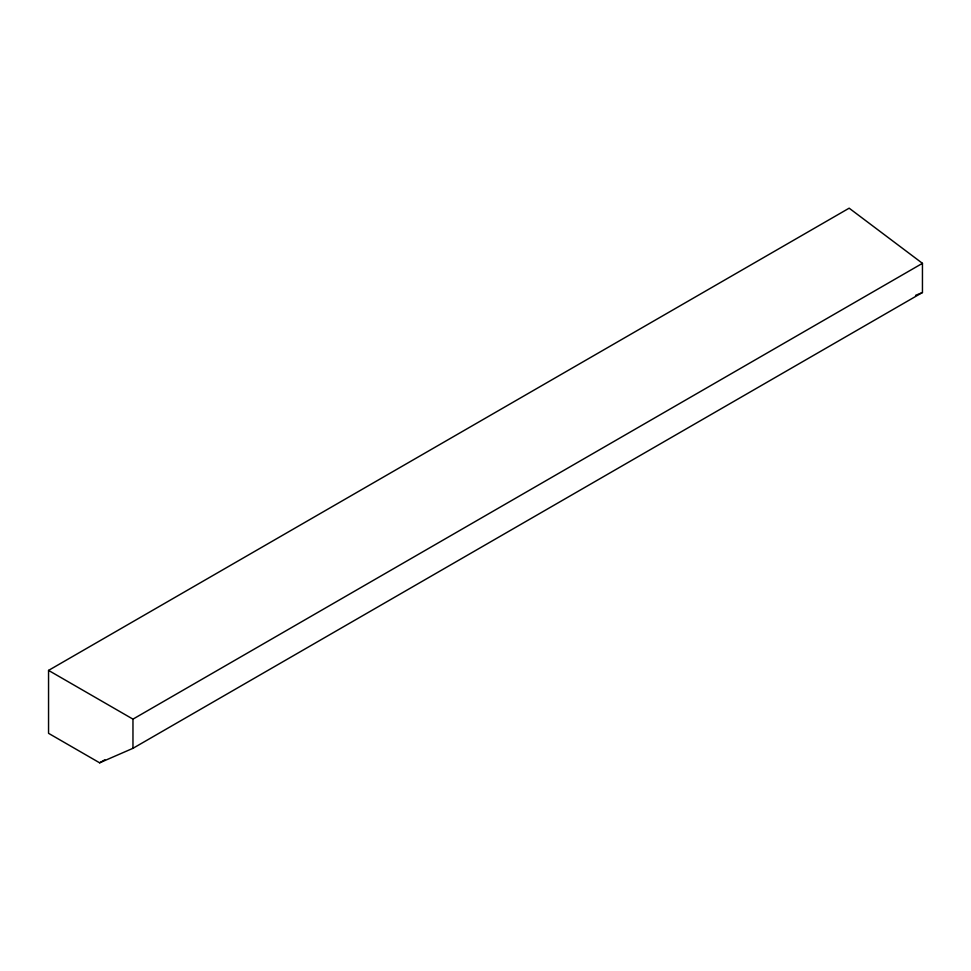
<?xml version="1.0" encoding="UTF-8"?>
<svg xmlns="http://www.w3.org/2000/svg" width="971" height="971" viewBox="0 0 971 971"><rect width="100%" height="100%" fill="white"/><g stroke="black" fill="none" stroke-linecap="round" stroke-linejoin="round"><path stroke-width="1.46" d="M48.55 670.403L48.55 733.323L99.637 762.818L132.966 748.313L922.45 292.514L922.45 263.335L849.152 208.182L48.55 670.403L132.966 719.135L922.45 263.335M99.637 762.818L104.88 759.783M915.556 295.366L922.45 292.514M132.966 719.135L132.966 748.313"/></g></svg>
